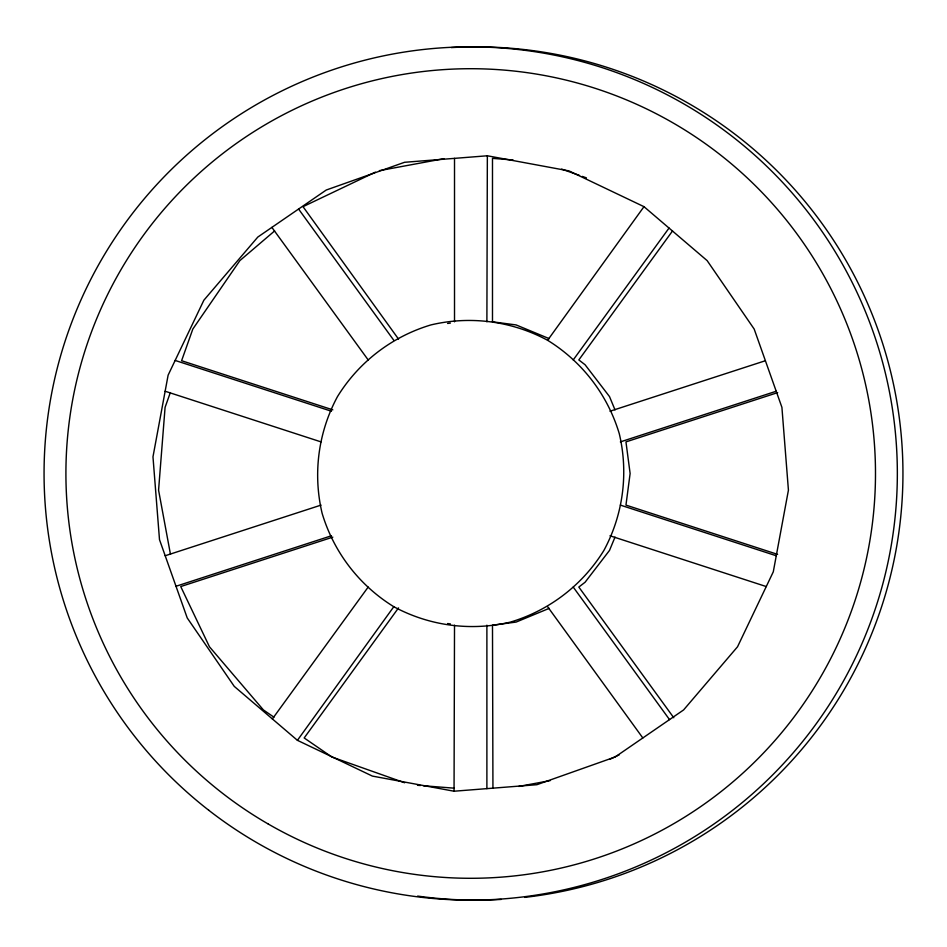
<?xml version="1.0" encoding="UTF-8"?>
<svg xmlns="http://www.w3.org/2000/svg" width="947" height="947" viewBox="0 0 947 947"><rect width="100%" height="100%" fill="white"/><g stroke="black" fill="none" stroke-linecap="round" stroke-linejoin="round"><path stroke-width="1.42" d="M454.051 791.219L372.384 776.09L297.417 740.329L234.264 686.386L187.222 617.941L159.498 539.648L152.976 456.845L168.116 375.178L203.865 300.223L257.809 237.058L326.265 190.016L404.547 162.292L487.35 155.781L569.017 170.91L643.984 206.671L707.137 260.614L754.179 329.059L781.914 407.352L788.425 490.155L773.285 571.822L737.535 646.777L683.592 709.942L615.148 756.984L536.854 784.708L454.051 791.219L454.513 625.186M486.888 321.814L487.35 155.781M170.318 392.603L165.086 407.352L158.575 490.155L170.472 554.338M615.017 537.103L609.513 550.408L585.068 582.263L578.818 587.057L673.767 717.743M547.615 340.293C582.168 361.6 607.643 394.792 619.279 433.69C628.642 473.192 623.185 514.683 603.914 550.408C582.606 584.962 549.402 610.436 510.516 622.072C471.014 631.448 429.524 625.979 393.798 606.707C359.233 585.4 333.758 552.208 322.122 513.31C312.759 473.808 318.216 432.317 337.487 396.592C358.795 362.038 391.999 336.564 430.885 324.928C470.387 315.552 511.877 321.021 547.615 340.293L643.984 206.671M297.417 740.329L393.798 606.707M398.521 607.903L304.176 737.962L331.852 756.984L404.653 782.767M272.369 718.939L368.182 587.057M573.219 359.943L669.032 228.061M672.512 230.973L578.818 359.943L585.068 364.737L609.513 396.592L615.017 409.897M274.606 230.938L239.863 260.614L192.821 329.059L181.599 360.724L332.823 409.862M375.355 172.165L303.016 206.671L398.533 339.097M610.128 759.151L619.326 754.759M549.236 608.353L516.115 622.072L492.487 625.186L492.937 788.283M165.192 555.747L321.045 505.106M609.975 411.223L765.401 360.724M176 586.276L331.426 535.777M620.356 441.894L776.209 391.253M332.835 537.138L180.735 586.56L209.465 646.777L263.408 709.942L273.955 717.187M777.653 392.614L625.955 441.894L630.122 473.5L625.955 505.106L777.594 554.374M379.416 170.649L443.883 158.694M518.743 786.448L550.254 780.6M447.6 323.46L450.381 323.093M513.061 159.984L492.487 158.362L492.487 321.814L516.115 324.928L549.236 338.647M417.497 785.288L420.432 785.513M423.368 785.75L454.229 788.176M447.6 623.54L450.381 623.907M175.148 360.44L331.426 411.223M620.356 505.106L776.268 555.759M165.133 391.241L321.045 441.894M609.975 535.777L766.265 586.56M561.678 169.099L579.528 175.42M582.275 176.402L586.406 177.858M573.219 587.057L669.529 719.613M298.577 209.038L393.798 340.293M547.615 606.707L642.824 737.962M271.884 227.387L368.182 359.943M486.888 625.186L486.888 788.638M454.513 158.362L454.513 321.814M451.34 47.587A426.647 426.647 0 0 1 901.366 436.827A426.647 426.647 0 0 1 524.662 897.389M501.259 899.413A426.647 426.647 0 0 1 417.639 896.087M268.309 824.056A404.783 404.783 0 0 0 875.49 473.5A404.783 404.783 0 0 0 268.309 122.944A404.783 404.783 0 0 0 268.309 824.056M208.742 810.253A426.647 426.647 0 0 0 893.317 531.989A426.647 426.647 0 0 0 310.048 78.258A426.647 426.647 0 0 0 208.742 810.253"/></g></svg>
